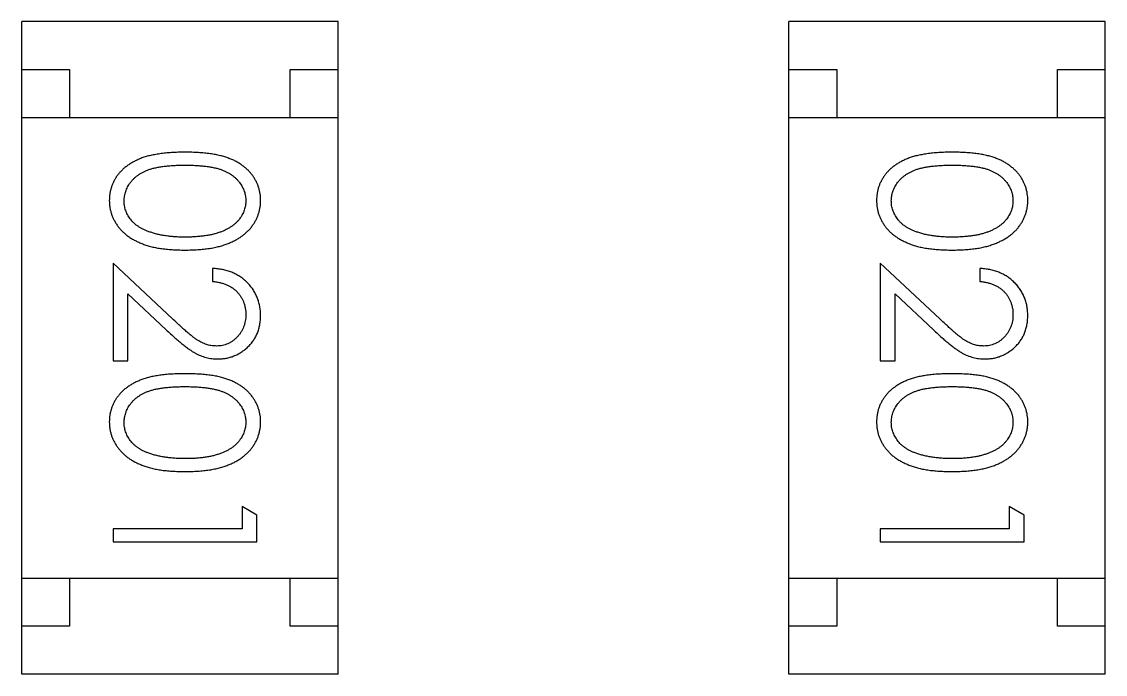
# Model space of a CAD drawing. Header units: millimetres. Extents: x 563 to 681, y 173 to 284.
# Drawn here: x 655.09 to 656.22, y 186.93 to 187.61 of the extents above; entities that cross this region are included whole.
import ezdxf

# ---------------------------------------------------------------- set-up
doc = ezdxf.new("R2010")
doc.units = ezdxf.units.MM
doc.header["$LTSCALE"] = 30.734
doc.layers.get('0').update_dxf_attribs({"linetype": 'CONTINUOUS'})

msp = doc.modelspace()

# ---------------------------------------------------------------- linework, layer by layer
at = {"linetype": 'Continuous'}
for p, q in [((655.4204, 187.6105), (655.0904, 187.6105)), ((655.0904, 186.9305), (655.0904, 187.6105)), ((655.4204, 186.9305), (655.4204, 187.6105)), ((656.2204, 187.6105), (655.8904, 187.6105)), ((655.8904, 186.9305), (655.8904, 187.6105)), ((656.2204, 186.9305), (656.2204, 187.6105)), ((655.0904, 187.5605), (655.1404, 187.5605)), ((655.1404, 187.5605), (655.1404, 187.5105)), ((655.3704, 187.5605), (655.4204, 187.5605)), ((655.3704, 187.5105), (655.3704, 187.5605)), ((655.8904, 187.5605), (655.9404, 187.5605)), ((655.9404, 187.5605), (655.9404, 187.5105)), ((656.1704, 187.5605), (656.2204, 187.5605)), ((656.1704, 187.5105), (656.1704, 187.5605)), ((655.0904, 187.5105), (655.4204, 187.5105)), ((655.8904, 187.5105), (656.2204, 187.5105)), ((655.1857, 187.359), (655.1857, 187.2571)), ((655.2478, 187.3009), (655.1857, 187.359)), ((656.0478, 187.3009), (655.9857, 187.359)), ((655.9857, 187.359), (655.9857, 187.2571)), ((655.2895, 187.3533), (655.2895, 187.3398)), ((656.0895, 187.3533), (656.0895, 187.3398)), ((655.2011, 187.2571), (655.2011, 187.3269)), ((655.2011, 187.3269), (655.2411, 187.2894)), ((656.0011, 187.3269), (656.0411, 187.2894)), ((656.0011, 187.2571), (656.0011, 187.3269)), ((655.1857, 187.2571), (655.2011, 187.2571)), ((655.9857, 187.2571), (656.0011, 187.2571)), ((655.3357, 187.0964), (655.3203, 187.1052)), ((655.3203, 187.1052), (655.3203, 187.0821)), ((655.3357, 187.0686), (655.3357, 187.0964)), ((656.1357, 187.0964), (656.1203, 187.1052)), ((656.1203, 187.1052), (656.1203, 187.0821)), ((656.1357, 187.0686), (656.1357, 187.0964)), ((655.3203, 187.0821), (655.1857, 187.0821)), ((655.1857, 187.0821), (655.1857, 187.0686)), ((656.1203, 187.0821), (655.9857, 187.0821)), ((655.9857, 187.0821), (655.9857, 187.0686)), ((655.1857, 187.0686), (655.3357, 187.0686)), ((655.9857, 187.0686), (656.1357, 187.0686)), ((655.0904, 187.0305), (655.4204, 187.0305)), ((655.1404, 187.0305), (655.1404, 186.9805)), ((655.3704, 186.9805), (655.3704, 187.0305)), ((655.8904, 187.0305), (656.2204, 187.0305)), ((655.9404, 187.0305), (655.9404, 186.9805)), ((656.1704, 186.9805), (656.1704, 187.0305)), ((655.1404, 186.9805), (655.0904, 186.9805)), ((655.4204, 186.9805), (655.3704, 186.9805)), ((655.9404, 186.9805), (655.8904, 186.9805)), ((656.2204, 186.9805), (656.1704, 186.9805)), ((655.4204, 186.9305), (655.0904, 186.9305)), ((656.2204, 186.9305), (655.8904, 186.9305))]:
    msp.add_line(p, q, dxfattribs=at)
for points, knots in [([(655.2606, 187.4744), (655.2582, 187.4744), (655.2536, 187.4744), (655.2468, 187.4741), (655.2405, 187.4736), (655.2345, 187.4728), (655.229, 187.4719), (655.2238, 187.4709), (655.2191, 187.4696), (655.2148, 187.4681), (655.2108, 187.4664), (655.2071, 187.4645), (655.2036, 187.4625), (655.2004, 187.4603), (655.1974, 187.458), (655.1947, 187.4555), (655.1923, 187.4529), (655.1901, 187.4501), (655.1881, 187.4472), (655.1865, 187.4442), (655.185, 187.4411), (655.1839, 187.4379), (655.183, 187.4346), (655.1823, 187.4312), (655.1819, 187.4278), (655.1819, 187.4254), (655.1818, 187.4243)], [0, 0, 0, 0, 0.068113, 0.132564, 0.193427, 0.250218, 0.303569, 0.353576, 0.400235, 0.443586, 0.484619, 0.524292, 0.56238, 0.599049, 0.63494, 0.669782, 0.704009, 0.737842, 0.771098, 0.803896, 0.836415, 0.868639, 0.900715, 0.933378, 0.966213, 1, 1, 1, 1]), ([(655.3395, 187.4243), (655.3395, 187.4254), (655.3395, 187.4278), (655.3391, 187.4312), (655.3384, 187.4346), (655.3375, 187.4379), (655.3363, 187.4411), (655.3348, 187.4442), (655.3331, 187.4473), (655.3312, 187.4502), (655.329, 187.453), (655.3265, 187.4557), (655.3238, 187.4581), (655.3208, 187.4605), (655.3176, 187.4626), (655.3142, 187.4647), (655.3105, 187.4665), (655.3065, 187.4681), (655.3022, 187.4696), (655.2975, 187.4709), (655.2924, 187.472), (655.2868, 187.4729), (655.2809, 187.4736), (655.2745, 187.4741), (655.2677, 187.4744), (655.263, 187.4744), (655.2606, 187.4744)], [0, 0, 0, 0, 0.033742, 0.066533, 0.099153, 0.13154, 0.164087, 0.196563, 0.229707, 0.263315, 0.297504, 0.331686, 0.366482, 0.4021, 0.438958, 0.476748, 0.515985, 0.556589, 0.599519, 0.645765, 0.695487, 0.748721, 0.805687, 0.866754, 0.931405, 1, 1, 1, 1]), ([(656.0606, 187.4744), (656.0582, 187.4744), (656.0536, 187.4744), (656.0468, 187.4741), (656.0405, 187.4736), (656.0345, 187.4728), (656.029, 187.4719), (656.0239, 187.4709), (656.0191, 187.4696), (656.0148, 187.4681), (656.0108, 187.4664), (656.0071, 187.4645), (656.0036, 187.4625), (656.0004, 187.4603), (655.9974, 187.458), (655.9947, 187.4555), (655.9923, 187.4529), (655.9901, 187.4501), (655.9882, 187.4472), (655.9865, 187.4442), (655.985, 187.4411), (655.9839, 187.4379), (655.983, 187.4346), (655.9823, 187.4312), (655.9819, 187.4278), (655.9819, 187.4254), (655.9818, 187.4243)], [0, 0, 0, 0, 0.068113, 0.132564, 0.193427, 0.250218, 0.303569, 0.353576, 0.400235, 0.443586, 0.484619, 0.524292, 0.56238, 0.599049, 0.63494, 0.669782, 0.704009, 0.737842, 0.771098, 0.803896, 0.836415, 0.868639, 0.900715, 0.933378, 0.966213, 1, 1, 1, 1]), ([(656.1395, 187.4243), (656.1395, 187.4254), (656.1395, 187.4278), (656.1391, 187.4312), (656.1384, 187.4346), (656.1375, 187.4379), (656.1363, 187.4411), (656.1348, 187.4442), (656.1331, 187.4473), (656.1312, 187.4502), (656.129, 187.453), (656.1265, 187.4557), (656.1238, 187.4581), (656.1208, 187.4605), (656.1176, 187.4626), (656.1142, 187.4647), (656.1105, 187.4665), (656.1065, 187.4681), (656.1022, 187.4696), (656.0975, 187.4709), (656.0924, 187.472), (656.0868, 187.4729), (656.0809, 187.4736), (656.0745, 187.4741), (656.0677, 187.4744), (656.063, 187.4744), (656.0606, 187.4744)], [0, 0, 0, 0, 0.033742, 0.066533, 0.099153, 0.13154, 0.164087, 0.196563, 0.229707, 0.263315, 0.297504, 0.331686, 0.366482, 0.4021, 0.438958, 0.476748, 0.515985, 0.556589, 0.599519, 0.645765, 0.695487, 0.748721, 0.805687, 0.866754, 0.931405, 1, 1, 1, 1]), ([(655.1972, 187.4238), (655.1973, 187.4255), (655.1975, 187.4288), (655.1988, 187.4336), (655.2008, 187.4384), (655.2032, 187.4421), (655.2055, 187.445), (655.2074, 187.4471), (655.2096, 187.4489), (655.2119, 187.4507), (655.2144, 187.4524), (655.2171, 187.4538), (655.22, 187.4552), (655.2231, 187.4564), (655.2266, 187.4575), (655.2303, 187.4584), (655.2345, 187.4592), (655.239, 187.4599), (655.2439, 187.4603), (655.2491, 187.4607), (655.2548, 187.4609), (655.2587, 187.4609), (655.2607, 187.461)], [0, 0, 0, 0, 0.060034, 0.120278, 0.182348, 0.247919, 0.281641, 0.315701, 0.350322, 0.385703, 0.421819, 0.459196, 0.497866, 0.538301, 0.58121, 0.628183, 0.679403, 0.734699, 0.794074, 0.858416, 0.927049, 1, 1, 1, 1]), ([(655.2607, 187.461), (655.2627, 187.4609), (655.2666, 187.4609), (655.2723, 187.4607), (655.2775, 187.4603), (655.2824, 187.4598), (655.287, 187.4592), (655.2911, 187.4584), (655.2949, 187.4575), (655.2983, 187.4564), (655.3014, 187.4551), (655.3043, 187.4538), (655.307, 187.4523), (655.3095, 187.4507), (655.3118, 187.4489), (655.314, 187.447), (655.3159, 187.445), (655.3182, 187.4421), (655.3205, 187.4384), (655.3227, 187.4337), (655.3239, 187.4288), (655.3241, 187.4255), (655.3241, 187.4238)], [0, 0, 0, 0, 0.073302, 0.142286, 0.206253, 0.266017, 0.321612, 0.372532, 0.419497, 0.462398, 0.502825, 0.541489, 0.579034, 0.615143, 0.650298, 0.684912, 0.718701, 0.752189, 0.817245, 0.879117, 0.939613, 1, 1, 1, 1]), ([(655.9972, 187.4238), (655.9973, 187.4255), (655.9975, 187.4288), (655.9988, 187.4336), (656.0008, 187.4384), (656.0032, 187.4421), (656.0055, 187.445), (656.0074, 187.4471), (656.0096, 187.4489), (656.0119, 187.4507), (656.0144, 187.4524), (656.0171, 187.4538), (656.02, 187.4552), (656.0231, 187.4564), (656.0266, 187.4575), (656.0303, 187.4584), (656.0345, 187.4592), (656.039, 187.4599), (656.0439, 187.4603), (656.0491, 187.4607), (656.0548, 187.4609), (656.0587, 187.4609), (656.0607, 187.461)], [0, 0, 0, 0, 0.060034, 0.120278, 0.182348, 0.247919, 0.281641, 0.315701, 0.350322, 0.385703, 0.421819, 0.459196, 0.497866, 0.538301, 0.58121, 0.628183, 0.679403, 0.734699, 0.794074, 0.858416, 0.927049, 1, 1, 1, 1]), ([(656.0607, 187.461), (656.0627, 187.4609), (656.0666, 187.4609), (656.0723, 187.4607), (656.0775, 187.4603), (656.0824, 187.4598), (656.087, 187.4592), (656.0911, 187.4584), (656.0949, 187.4575), (656.0983, 187.4564), (656.1014, 187.4551), (656.1043, 187.4538), (656.107, 187.4523), (656.1095, 187.4507), (656.1118, 187.4489), (656.114, 187.447), (656.1159, 187.445), (656.1182, 187.4421), (656.1205, 187.4384), (656.1227, 187.4337), (656.1239, 187.4288), (656.1241, 187.4255), (656.1241, 187.4238)], [0, 0, 0, 0, 0.073302, 0.142286, 0.206253, 0.266017, 0.321612, 0.372532, 0.419497, 0.462398, 0.502825, 0.541489, 0.579034, 0.615143, 0.650298, 0.684912, 0.718701, 0.752189, 0.817245, 0.879117, 0.939613, 1, 1, 1, 1]), ([(655.1818, 187.4243), (655.1819, 187.4231), (655.1819, 187.4207), (655.1823, 187.4172), (655.183, 187.4137), (655.1839, 187.4104), (655.1851, 187.4071), (655.1866, 187.4039), (655.1883, 187.4009), (655.1903, 187.3978), (655.1926, 187.3949), (655.1951, 187.3922), (655.1979, 187.3896), (655.2009, 187.3872), (655.2042, 187.385), (655.2078, 187.3829), (655.2116, 187.381), (655.2157, 187.3792), (655.22, 187.3776), (655.2248, 187.3762), (655.2299, 187.3751), (655.2353, 187.3741), (655.2411, 187.3734), (655.2473, 187.3729), (655.2539, 187.3726), (655.2583, 187.3725), (655.2606, 187.3725)], [0, 0, 0, 0, 0.033824, 0.067298, 0.10028, 0.133019, 0.165736, 0.198792, 0.232372, 0.266409, 0.301016, 0.336196, 0.371972, 0.408574, 0.446394, 0.485225, 0.525372, 0.567224, 0.611081, 0.65775, 0.70702, 0.759235, 0.814484, 0.873227, 0.934937, 1, 1, 1, 1]), ([(655.223, 187.3916), (655.2219, 187.392), (655.2199, 187.3928), (655.2169, 187.3941), (655.2142, 187.3956), (655.2117, 187.3972), (655.2094, 187.3989), (655.2072, 187.4008), (655.2053, 187.4028), (655.2031, 187.4056), (655.2007, 187.4093), (655.1987, 187.414), (655.1974, 187.4188), (655.1973, 187.4222), (655.1972, 187.4238)], [0, 0, 0, 0, 0.075949, 0.148549, 0.218996, 0.286119, 0.351826, 0.416074, 0.478265, 0.540325, 0.660405, 0.774606, 0.887187, 1, 1, 1, 1]), ([(655.2606, 187.3725), (655.2629, 187.3725), (655.2674, 187.3726), (655.274, 187.3729), (655.2802, 187.3734), (655.286, 187.3741), (655.2915, 187.3751), (655.2966, 187.3763), (655.3014, 187.3777), (655.3058, 187.3793), (655.3099, 187.3811), (655.3137, 187.383), (655.3173, 187.3851), (655.3206, 187.3873), (655.3236, 187.3898), (655.3264, 187.3923), (655.3289, 187.3951), (655.3311, 187.3979), (655.3331, 187.4009), (655.3348, 187.404), (655.3363, 187.4072), (655.3375, 187.4104), (655.3384, 187.4138), (655.3391, 187.4172), (655.3395, 187.4207), (655.3395, 187.4231), (655.3395, 187.4243)], [0, 0, 0, 0, 0.065278, 0.127205, 0.186168, 0.241675, 0.294115, 0.343609, 0.390387, 0.434463, 0.476646, 0.517002, 0.555936, 0.593716, 0.630057, 0.665601, 0.700745, 0.734917, 0.768681, 0.802087, 0.834849, 0.867433, 0.900138, 0.932806, 0.966212, 1, 1, 1, 1]), ([(655.3241, 187.4238), (655.3241, 187.4222), (655.3239, 187.4189), (655.3226, 187.414), (655.3205, 187.4094), (655.3182, 187.4056), (655.3159, 187.4028), (655.3139, 187.4007), (655.3116, 187.3988), (655.3092, 187.397), (655.3064, 187.3953), (655.3035, 187.3937), (655.3003, 187.3923), (655.2969, 187.3909), (655.2932, 187.3898), (655.2893, 187.3887), (655.2852, 187.3879), (655.2807, 187.3872), (655.2761, 187.3867), (655.2712, 187.3862), (655.266, 187.386), (655.2625, 187.386), (655.2607, 187.386)], [0, 0, 0, 0, 0.059689, 0.119507, 0.181075, 0.246162, 0.279894, 0.314468, 0.350403, 0.387474, 0.426147, 0.466624, 0.508745, 0.553328, 0.600058, 0.649177, 0.700552, 0.754894, 0.811825, 0.871514, 0.934319, 1, 1, 1, 1]), ([(655.9818, 187.4243), (655.9819, 187.4231), (655.9819, 187.4207), (655.9823, 187.4172), (655.983, 187.4137), (655.9839, 187.4104), (655.9851, 187.4071), (655.9866, 187.4039), (655.9883, 187.4009), (655.9903, 187.3978), (655.9926, 187.3949), (655.9951, 187.3922), (655.9979, 187.3896), (656.0009, 187.3872), (656.0042, 187.385), (656.0078, 187.3829), (656.0116, 187.381), (656.0157, 187.3792), (656.02, 187.3776), (656.0248, 187.3762), (656.0299, 187.3751), (656.0353, 187.3741), (656.0412, 187.3734), (656.0473, 187.3729), (656.0539, 187.3726), (656.0583, 187.3725), (656.0606, 187.3725)], [0, 0, 0, 0, 0.033824, 0.067298, 0.10028, 0.133019, 0.165736, 0.198792, 0.232372, 0.266409, 0.301016, 0.336196, 0.371972, 0.408574, 0.446394, 0.485225, 0.525372, 0.567224, 0.611081, 0.65775, 0.70702, 0.759235, 0.814484, 0.873227, 0.934937, 1, 1, 1, 1]), ([(656.023, 187.3916), (656.0219, 187.392), (656.0199, 187.3928), (656.0169, 187.3941), (656.0142, 187.3956), (656.0117, 187.3972), (656.0094, 187.3989), (656.0072, 187.4008), (656.0053, 187.4028), (656.0031, 187.4056), (656.0007, 187.4093), (655.9987, 187.414), (655.9974, 187.4188), (655.9973, 187.4222), (655.9972, 187.4238)], [0, 0, 0, 0, 0.075949, 0.148549, 0.218996, 0.286119, 0.351826, 0.416074, 0.478265, 0.540325, 0.660405, 0.774606, 0.887187, 1, 1, 1, 1]), ([(656.0606, 187.3725), (656.0629, 187.3725), (656.0674, 187.3726), (656.074, 187.3729), (656.0802, 187.3734), (656.086, 187.3741), (656.0915, 187.3751), (656.0966, 187.3763), (656.1014, 187.3777), (656.1058, 187.3793), (656.1099, 187.3811), (656.1137, 187.383), (656.1173, 187.3851), (656.1206, 187.3873), (656.1236, 187.3898), (656.1264, 187.3923), (656.1289, 187.3951), (656.1311, 187.3979), (656.1331, 187.4009), (656.1348, 187.404), (656.1363, 187.4072), (656.1375, 187.4104), (656.1384, 187.4138), (656.1391, 187.4172), (656.1395, 187.4207), (656.1395, 187.4231), (656.1395, 187.4243)], [0, 0, 0, 0, 0.065278, 0.127205, 0.186168, 0.241675, 0.294115, 0.343609, 0.390387, 0.434463, 0.476646, 0.517002, 0.555936, 0.593716, 0.630057, 0.665601, 0.700745, 0.734917, 0.768681, 0.802087, 0.834849, 0.867433, 0.900138, 0.932806, 0.966212, 1, 1, 1, 1]), ([(656.1241, 187.4238), (656.1241, 187.4222), (656.1239, 187.4189), (656.1226, 187.414), (656.1205, 187.4094), (656.1182, 187.4056), (656.1159, 187.4028), (656.1139, 187.4007), (656.1117, 187.3988), (656.1092, 187.397), (656.1065, 187.3953), (656.1035, 187.3937), (656.1003, 187.3923), (656.0969, 187.3909), (656.0932, 187.3898), (656.0893, 187.3887), (656.0852, 187.3879), (656.0808, 187.3872), (656.0761, 187.3867), (656.0712, 187.3862), (656.066, 187.386), (656.0625, 187.386), (656.0607, 187.386)], [0, 0, 0, 0, 0.059689, 0.119507, 0.181075, 0.246162, 0.279894, 0.314468, 0.350403, 0.387474, 0.426147, 0.466624, 0.508745, 0.553328, 0.600058, 0.649177, 0.700552, 0.754894, 0.811825, 0.871514, 0.934319, 1, 1, 1, 1]), ([(655.2607, 187.386), (655.2589, 187.386), (655.2553, 187.386), (655.2501, 187.3863), (655.2451, 187.3867), (655.2403, 187.3873), (655.2357, 187.3881), (655.2312, 187.3891), (655.227, 187.3903), (655.2243, 187.3912), (655.223, 187.3916)], [0, 0, 0, 0, 0.141157, 0.277773, 0.409244, 0.535676, 0.657497, 0.775458, 0.889412, 1, 1, 1, 1]), ([(656.0607, 187.386), (656.0589, 187.386), (656.0553, 187.386), (656.0501, 187.3863), (656.0451, 187.3867), (656.0403, 187.3873), (656.0357, 187.3881), (656.0312, 187.3891), (656.027, 187.3903), (656.0243, 187.3912), (656.023, 187.3916)], [0, 0, 0, 0, 0.141157, 0.277773, 0.409244, 0.535676, 0.657497, 0.775458, 0.889412, 1, 1, 1, 1]), ([(655.3395, 187.3043), (655.3395, 187.306), (655.3394, 187.3093), (655.3387, 187.3141), (655.3376, 187.3188), (655.3361, 187.3232), (655.3341, 187.3274), (655.3317, 187.3314), (655.3288, 187.3353), (655.3255, 187.3388), (655.3219, 187.3421), (655.318, 187.3449), (655.3138, 187.3474), (655.3094, 187.3494), (655.3048, 187.351), (655.2999, 187.3522), (655.2948, 187.353), (655.2913, 187.3532), (655.2895, 187.3533)], [0, 0, 0, 0, 0.06445, 0.126725, 0.187421, 0.247417, 0.306749, 0.366595, 0.427749, 0.490235, 0.553031, 0.614805, 0.676505, 0.738096, 0.801021, 0.864897, 0.931209, 1, 1, 1, 1]), ([(656.1395, 187.3043), (656.1395, 187.306), (656.1394, 187.3093), (656.1387, 187.3141), (656.1376, 187.3188), (656.1361, 187.3232), (656.1341, 187.3274), (656.1317, 187.3314), (656.1288, 187.3353), (656.1255, 187.3388), (656.1219, 187.3421), (656.118, 187.3449), (656.1138, 187.3474), (656.1094, 187.3494), (656.1048, 187.351), (656.0999, 187.3522), (656.0948, 187.353), (656.0913, 187.3532), (656.0895, 187.3533)], [0, 0, 0, 0, 0.06445, 0.126725, 0.187421, 0.247417, 0.306749, 0.366595, 0.427749, 0.490235, 0.553031, 0.614805, 0.676505, 0.738096, 0.801021, 0.864897, 0.931209, 1, 1, 1, 1]), ([(655.2895, 187.3398), (655.2909, 187.3397), (655.2935, 187.3394), (655.2972, 187.3387), (655.3008, 187.3377), (655.3041, 187.3365), (655.3072, 187.335), (655.3101, 187.3332), (655.3127, 187.3313), (655.3151, 187.329), (655.3172, 187.3265), (655.3191, 187.3239), (655.3206, 187.3211), (655.3219, 187.3182), (655.3229, 187.3151), (655.3236, 187.3119), (655.3241, 187.3085), (655.3241, 187.3062), (655.3241, 187.305)], [0, 0, 0, 0, 0.073648, 0.143686, 0.210962, 0.275557, 0.338064, 0.399311, 0.4594, 0.51934, 0.579024, 0.637809, 0.695959, 0.754122, 0.813113, 0.873453, 0.935561, 1, 1, 1, 1]), ([(656.0895, 187.3398), (656.0909, 187.3397), (656.0935, 187.3394), (656.0972, 187.3387), (656.1008, 187.3377), (656.1041, 187.3365), (656.1072, 187.335), (656.1101, 187.3332), (656.1127, 187.3313), (656.1151, 187.329), (656.1172, 187.3265), (656.1191, 187.3239), (656.1207, 187.3211), (656.1219, 187.3182), (656.1229, 187.3151), (656.1236, 187.3119), (656.1241, 187.3085), (656.1241, 187.3062), (656.1241, 187.305)], [0, 0, 0, 0, 0.073648, 0.143686, 0.210962, 0.275557, 0.338064, 0.399311, 0.4594, 0.51934, 0.579024, 0.637809, 0.695959, 0.754122, 0.813113, 0.873453, 0.935561, 1, 1, 1, 1]), ([(655.2937, 187.2725), (655.2921, 187.2726), (655.2889, 187.2727), (655.2841, 187.2737), (655.2794, 187.2754), (655.2756, 187.2774), (655.2725, 187.2794), (655.2698, 187.2813), (655.2669, 187.2837), (655.2636, 187.2863), (655.2601, 187.2894), (655.2562, 187.2929), (655.2521, 187.2967), (655.2492, 187.2994), (655.2478, 187.3009)], [0, 0, 0, 0, 0.088014, 0.174976, 0.2638, 0.355443, 0.406413, 0.465519, 0.533076, 0.609353, 0.693899, 0.787171, 0.889197, 1, 1, 1, 1]), ([(655.3241, 187.305), (655.3241, 187.3039), (655.3241, 187.3017), (655.3236, 187.2985), (655.3229, 187.2954), (655.3219, 187.2924), (655.3207, 187.2896), (655.3191, 187.2869), (655.3173, 187.2843), (655.3152, 187.2819), (655.3129, 187.2797), (655.3105, 187.2778), (655.308, 187.2761), (655.3053, 187.2748), (655.3026, 187.2738), (655.2997, 187.273), (655.2968, 187.2726), (655.2948, 187.2725), (655.2937, 187.2725)], [0, 0, 0, 0, 0.068027, 0.133505, 0.19695, 0.26027, 0.322741, 0.384982, 0.448465, 0.513424, 0.578224, 0.640011, 0.700094, 0.760067, 0.819012, 0.877878, 0.938035, 1, 1, 1, 1]), ([(655.2949, 187.259), (655.2964, 187.2591), (655.2993, 187.2592), (655.3036, 187.2597), (655.3078, 187.2607), (655.3118, 187.2621), (655.3157, 187.2639), (655.3194, 187.2661), (655.3229, 187.2686), (655.3263, 187.2715), (655.3294, 187.2747), (655.3321, 187.2783), (655.3344, 187.282), (655.3363, 187.286), (655.3377, 187.2903), (655.3388, 187.2947), (655.3394, 187.2995), (655.3395, 187.3027), (655.3395, 187.3043)], [0, 0, 0, 0, 0.06271, 0.123347, 0.183401, 0.242828, 0.302097, 0.36242, 0.423725, 0.487032, 0.550491, 0.612709, 0.674265, 0.73617, 0.799211, 0.863483, 0.930525, 1, 1, 1, 1]), ([(656.0937, 187.2725), (656.0921, 187.2726), (656.0889, 187.2727), (656.0841, 187.2737), (656.0794, 187.2754), (656.0756, 187.2774), (656.0725, 187.2794), (656.0698, 187.2813), (656.0669, 187.2837), (656.0636, 187.2863), (656.0601, 187.2894), (656.0562, 187.2929), (656.0521, 187.2967), (656.0492, 187.2994), (656.0478, 187.3009)], [0, 0, 0, 0, 0.088014, 0.174976, 0.2638, 0.355443, 0.406413, 0.465519, 0.533076, 0.609353, 0.693899, 0.787171, 0.889197, 1, 1, 1, 1]), ([(656.1241, 187.305), (656.1241, 187.3039), (656.1241, 187.3017), (656.1236, 187.2985), (656.1229, 187.2954), (656.1219, 187.2924), (656.1207, 187.2896), (656.1191, 187.2869), (656.1173, 187.2843), (656.1152, 187.2819), (656.1129, 187.2797), (656.1105, 187.2778), (656.108, 187.2761), (656.1053, 187.2748), (656.1026, 187.2738), (656.0997, 187.273), (656.0968, 187.2726), (656.0948, 187.2725), (656.0937, 187.2725)], [0, 0, 0, 0, 0.068027, 0.133505, 0.19695, 0.26027, 0.322741, 0.384982, 0.448465, 0.513424, 0.578224, 0.640011, 0.700094, 0.760067, 0.819012, 0.877878, 0.938035, 1, 1, 1, 1]), ([(656.0949, 187.259), (656.0964, 187.2591), (656.0993, 187.2592), (656.1037, 187.2597), (656.1078, 187.2607), (656.1118, 187.2621), (656.1157, 187.2639), (656.1194, 187.2661), (656.1229, 187.2686), (656.1263, 187.2715), (656.1294, 187.2747), (656.1321, 187.2783), (656.1344, 187.282), (656.1363, 187.286), (656.1377, 187.2903), (656.1388, 187.2947), (656.1394, 187.2995), (656.1395, 187.3027), (656.1395, 187.3043)], [0, 0, 0, 0, 0.06271, 0.123347, 0.183401, 0.242828, 0.302097, 0.36242, 0.423725, 0.487032, 0.550491, 0.612709, 0.674265, 0.73617, 0.799211, 0.863483, 0.930525, 1, 1, 1, 1]), ([(655.2411, 187.2894), (655.2427, 187.2879), (655.2456, 187.2852), (655.25, 187.2812), (655.2541, 187.2777), (655.258, 187.2745), (655.2616, 187.2716), (655.265, 187.2692), (655.2682, 187.267), (655.272, 187.2647), (655.2767, 187.2624), (655.2826, 187.2605), (655.2887, 187.2592), (655.2928, 187.2591), (655.2949, 187.259)], [0, 0, 0, 0, 0.09953, 0.192079, 0.277712, 0.357454, 0.429648, 0.495771, 0.555538, 0.608657, 0.707578, 0.804328, 0.901298, 1, 1, 1, 1]), ([(656.0411, 187.2894), (656.0427, 187.2879), (656.0456, 187.2852), (656.05, 187.2812), (656.0541, 187.2777), (656.058, 187.2745), (656.0616, 187.2716), (656.065, 187.2692), (656.0682, 187.267), (656.072, 187.2647), (656.0767, 187.2624), (656.0826, 187.2605), (656.0887, 187.2592), (656.0928, 187.2591), (656.0949, 187.259)], [0, 0, 0, 0, 0.09953, 0.192079, 0.277712, 0.357454, 0.429648, 0.495771, 0.555538, 0.608657, 0.707578, 0.804328, 0.901298, 1, 1, 1, 1]), ([(655.2606, 187.2436), (655.2582, 187.2436), (655.2536, 187.2436), (655.2468, 187.2433), (655.2405, 187.2428), (655.2345, 187.2421), (655.229, 187.2412), (655.2238, 187.2401), (655.2191, 187.2388), (655.2148, 187.2373), (655.2108, 187.2356), (655.2071, 187.2337), (655.2036, 187.2317), (655.2004, 187.2295), (655.1974, 187.2272), (655.1947, 187.2248), (655.1923, 187.2221), (655.1901, 187.2193), (655.1881, 187.2164), (655.1865, 187.2134), (655.185, 187.2103), (655.1839, 187.2071), (655.183, 187.2038), (655.1823, 187.2005), (655.1819, 187.197), (655.1819, 187.1947), (655.1818, 187.1935)], [0, 0, 0, 0, 0.068113, 0.132564, 0.193427, 0.250218, 0.303569, 0.353576, 0.400235, 0.443586, 0.484619, 0.524292, 0.56238, 0.599049, 0.63494, 0.669782, 0.704009, 0.737842, 0.771098, 0.803896, 0.836415, 0.868639, 0.900715, 0.933378, 0.966213, 1, 1, 1, 1]), ([(655.3395, 187.1935), (655.3395, 187.1947), (655.3395, 187.197), (655.3391, 187.2005), (655.3384, 187.2038), (655.3375, 187.2071), (655.3363, 187.2103), (655.3348, 187.2135), (655.3331, 187.2165), (655.3312, 187.2194), (655.329, 187.2222), (655.3265, 187.2249), (655.3238, 187.2274), (655.3208, 187.2297), (655.3176, 187.2319), (655.3142, 187.2339), (655.3105, 187.2357), (655.3065, 187.2374), (655.3022, 187.2389), (655.2975, 187.2401), (655.2924, 187.2413), (655.2868, 187.2421), (655.2809, 187.2428), (655.2745, 187.2433), (655.2677, 187.2436), (655.263, 187.2436), (655.2606, 187.2436)], [0, 0, 0, 0, 0.033742, 0.066533, 0.099153, 0.13154, 0.164087, 0.196563, 0.229707, 0.263315, 0.297504, 0.331686, 0.366482, 0.4021, 0.438958, 0.476748, 0.515985, 0.556589, 0.599519, 0.645765, 0.695487, 0.748721, 0.805687, 0.866754, 0.931405, 1, 1, 1, 1]), ([(656.0606, 187.2436), (656.0582, 187.2436), (656.0536, 187.2436), (656.0468, 187.2433), (656.0405, 187.2428), (656.0345, 187.2421), (656.029, 187.2412), (656.0239, 187.2401), (656.0191, 187.2388), (656.0148, 187.2373), (656.0108, 187.2356), (656.0071, 187.2337), (656.0036, 187.2317), (656.0004, 187.2295), (655.9974, 187.2272), (655.9947, 187.2248), (655.9923, 187.2221), (655.9901, 187.2193), (655.9882, 187.2164), (655.9865, 187.2134), (655.985, 187.2103), (655.9839, 187.2071), (655.983, 187.2038), (655.9823, 187.2005), (655.9819, 187.197), (655.9819, 187.1947), (655.9818, 187.1935)], [0, 0, 0, 0, 0.068113, 0.132564, 0.193427, 0.250218, 0.303569, 0.353576, 0.400235, 0.443586, 0.484619, 0.524292, 0.56238, 0.599049, 0.63494, 0.669782, 0.704009, 0.737842, 0.771098, 0.803896, 0.836415, 0.868639, 0.900715, 0.933378, 0.966213, 1, 1, 1, 1]), ([(656.1395, 187.1935), (656.1395, 187.1947), (656.1395, 187.197), (656.1391, 187.2005), (656.1384, 187.2038), (656.1375, 187.2071), (656.1363, 187.2103), (656.1348, 187.2135), (656.1331, 187.2165), (656.1312, 187.2194), (656.129, 187.2222), (656.1265, 187.2249), (656.1238, 187.2274), (656.1208, 187.2297), (656.1176, 187.2319), (656.1142, 187.2339), (656.1105, 187.2357), (656.1065, 187.2374), (656.1022, 187.2389), (656.0975, 187.2401), (656.0924, 187.2413), (656.0868, 187.2421), (656.0809, 187.2428), (656.0745, 187.2433), (656.0677, 187.2436), (656.063, 187.2436), (656.0606, 187.2436)], [0, 0, 0, 0, 0.033742, 0.066533, 0.099153, 0.13154, 0.164087, 0.196563, 0.229707, 0.263315, 0.297504, 0.331686, 0.366482, 0.4021, 0.438958, 0.476748, 0.515985, 0.556589, 0.599519, 0.645765, 0.695487, 0.748721, 0.805687, 0.866754, 0.931405, 1, 1, 1, 1]), ([(655.1972, 187.193), (655.1973, 187.1947), (655.1975, 187.198), (655.1988, 187.2029), (655.2008, 187.2076), (655.2032, 187.2114), (655.2055, 187.2142), (655.2074, 187.2163), (655.2096, 187.2182), (655.2119, 187.2199), (655.2144, 187.2216), (655.2171, 187.223), (655.22, 187.2244), (655.2231, 187.2256), (655.2266, 187.2267), (655.2303, 187.2277), (655.2345, 187.2284), (655.239, 187.2291), (655.2439, 187.2296), (655.2491, 187.2299), (655.2548, 187.2302), (655.2587, 187.2302), (655.2607, 187.2302)], [0, 0, 0, 0, 0.060034, 0.120278, 0.182348, 0.247919, 0.281641, 0.315701, 0.350322, 0.385703, 0.421819, 0.459196, 0.497866, 0.538301, 0.58121, 0.628183, 0.679403, 0.734699, 0.794074, 0.858416, 0.927049, 1, 1, 1, 1]), ([(655.2607, 187.2302), (655.2627, 187.2302), (655.2666, 187.2302), (655.2723, 187.2299), (655.2775, 187.2296), (655.2824, 187.229), (655.287, 187.2285), (655.2911, 187.2276), (655.2949, 187.2267), (655.2983, 187.2256), (655.3014, 187.2244), (655.3043, 187.223), (655.307, 187.2215), (655.3095, 187.2199), (655.3118, 187.2181), (655.314, 187.2163), (655.3159, 187.2142), (655.3182, 187.2114), (655.3205, 187.2076), (655.3227, 187.2029), (655.3239, 187.198), (655.3241, 187.1947), (655.3241, 187.193)], [0, 0, 0, 0, 0.073302, 0.142286, 0.206253, 0.266017, 0.321612, 0.372532, 0.419497, 0.462398, 0.502825, 0.541489, 0.579034, 0.615143, 0.650298, 0.684912, 0.718701, 0.752189, 0.817245, 0.879117, 0.939613, 1, 1, 1, 1]), ([(655.9972, 187.193), (655.9973, 187.1947), (655.9975, 187.198), (655.9988, 187.2029), (656.0008, 187.2076), (656.0032, 187.2114), (656.0055, 187.2142), (656.0074, 187.2163), (656.0096, 187.2182), (656.0119, 187.2199), (656.0144, 187.2216), (656.0171, 187.223), (656.02, 187.2244), (656.0231, 187.2256), (656.0266, 187.2267), (656.0303, 187.2277), (656.0345, 187.2284), (656.039, 187.2291), (656.0439, 187.2296), (656.0491, 187.2299), (656.0548, 187.2302), (656.0587, 187.2302), (656.0607, 187.2302)], [0, 0, 0, 0, 0.060034, 0.120278, 0.182348, 0.247919, 0.281641, 0.315701, 0.350322, 0.385703, 0.421819, 0.459196, 0.497866, 0.538301, 0.58121, 0.628183, 0.679403, 0.734699, 0.794074, 0.858416, 0.927049, 1, 1, 1, 1]), ([(656.0607, 187.2302), (656.0627, 187.2302), (656.0666, 187.2302), (656.0723, 187.2299), (656.0775, 187.2296), (656.0824, 187.229), (656.087, 187.2285), (656.0911, 187.2276), (656.0949, 187.2267), (656.0983, 187.2256), (656.1014, 187.2244), (656.1043, 187.223), (656.107, 187.2215), (656.1095, 187.2199), (656.1118, 187.2181), (656.114, 187.2163), (656.1159, 187.2142), (656.1182, 187.2114), (656.1205, 187.2076), (656.1227, 187.2029), (656.1239, 187.198), (656.1241, 187.1947), (656.1241, 187.193)], [0, 0, 0, 0, 0.073302, 0.142286, 0.206253, 0.266017, 0.321612, 0.372532, 0.419497, 0.462398, 0.502825, 0.541489, 0.579034, 0.615143, 0.650298, 0.684912, 0.718701, 0.752189, 0.817245, 0.879117, 0.939613, 1, 1, 1, 1]), ([(655.1818, 187.1935), (655.1819, 187.1923), (655.1819, 187.1899), (655.1823, 187.1864), (655.183, 187.183), (655.1839, 187.1796), (655.1851, 187.1764), (655.1866, 187.1732), (655.1883, 187.1701), (655.1903, 187.1671), (655.1926, 187.1642), (655.1951, 187.1614), (655.1979, 187.1588), (655.2009, 187.1564), (655.2042, 187.1542), (655.2078, 187.1521), (655.2116, 187.1502), (655.2157, 187.1484), (655.22, 187.1468), (655.2248, 187.1455), (655.2299, 187.1443), (655.2353, 187.1433), (655.2411, 187.1426), (655.2473, 187.1421), (655.2539, 187.1418), (655.2583, 187.1417), (655.2606, 187.1417)], [0, 0, 0, 0, 0.033824, 0.067298, 0.10028, 0.133019, 0.165736, 0.198792, 0.232372, 0.266409, 0.301016, 0.336196, 0.371972, 0.408574, 0.446394, 0.485225, 0.525372, 0.567224, 0.611081, 0.65775, 0.70702, 0.759235, 0.814484, 0.873227, 0.934937, 1, 1, 1, 1]), ([(655.223, 187.1609), (655.2219, 187.1612), (655.2199, 187.162), (655.2169, 187.1633), (655.2142, 187.1648), (655.2117, 187.1664), (655.2094, 187.1682), (655.2072, 187.17), (655.2053, 187.172), (655.2031, 187.1748), (655.2007, 187.1785), (655.1987, 187.1832), (655.1974, 187.1881), (655.1973, 187.1914), (655.1972, 187.193)], [0, 0, 0, 0, 0.075949, 0.148549, 0.218996, 0.286119, 0.351826, 0.416074, 0.478265, 0.540325, 0.660405, 0.774606, 0.887187, 1, 1, 1, 1]), ([(655.2606, 187.1417), (655.2629, 187.1417), (655.2674, 187.1418), (655.274, 187.1421), (655.2802, 187.1426), (655.286, 187.1434), (655.2915, 187.1443), (655.2966, 187.1455), (655.3014, 187.1469), (655.3058, 187.1485), (655.3099, 187.1503), (655.3137, 187.1522), (655.3173, 187.1543), (655.3206, 187.1566), (655.3236, 187.159), (655.3264, 187.1616), (655.3289, 187.1643), (655.3311, 187.1672), (655.3331, 187.1701), (655.3348, 187.1732), (655.3363, 187.1764), (655.3375, 187.1797), (655.3384, 187.183), (655.3391, 187.1864), (655.3395, 187.1899), (655.3395, 187.1923), (655.3395, 187.1935)], [0, 0, 0, 0, 0.065278, 0.127205, 0.186168, 0.241675, 0.294115, 0.343609, 0.390387, 0.434463, 0.476646, 0.517002, 0.555936, 0.593716, 0.630057, 0.665601, 0.700745, 0.734917, 0.768681, 0.802087, 0.834849, 0.867433, 0.900138, 0.932806, 0.966212, 1, 1, 1, 1]), ([(655.3241, 187.193), (655.3241, 187.1914), (655.3239, 187.1881), (655.3226, 187.1833), (655.3205, 187.1786), (655.3182, 187.1749), (655.3159, 187.172), (655.3139, 187.1699), (655.3116, 187.168), (655.3092, 187.1662), (655.3064, 187.1645), (655.3035, 187.1629), (655.3003, 187.1615), (655.2969, 187.1602), (655.2932, 187.159), (655.2893, 187.1579), (655.2852, 187.1571), (655.2807, 187.1564), (655.2761, 187.1559), (655.2712, 187.1554), (655.266, 187.1553), (655.2625, 187.1552), (655.2607, 187.1552)], [0, 0, 0, 0, 0.059689, 0.119507, 0.181075, 0.246162, 0.279894, 0.314468, 0.350403, 0.387474, 0.426147, 0.466624, 0.508745, 0.553328, 0.600058, 0.649177, 0.700552, 0.754894, 0.811825, 0.871514, 0.934319, 1, 1, 1, 1]), ([(655.9818, 187.1935), (655.9819, 187.1923), (655.9819, 187.1899), (655.9823, 187.1864), (655.983, 187.183), (655.9839, 187.1796), (655.9851, 187.1764), (655.9866, 187.1732), (655.9883, 187.1701), (655.9903, 187.1671), (655.9926, 187.1642), (655.9951, 187.1614), (655.9979, 187.1588), (656.0009, 187.1564), (656.0042, 187.1542), (656.0078, 187.1521), (656.0116, 187.1502), (656.0157, 187.1484), (656.02, 187.1468), (656.0248, 187.1455), (656.0299, 187.1443), (656.0353, 187.1433), (656.0412, 187.1426), (656.0473, 187.1421), (656.0539, 187.1418), (656.0583, 187.1417), (656.0606, 187.1417)], [0, 0, 0, 0, 0.033824, 0.067298, 0.10028, 0.133019, 0.165736, 0.198792, 0.232372, 0.266409, 0.301016, 0.336196, 0.371972, 0.408574, 0.446394, 0.485225, 0.525372, 0.567224, 0.611081, 0.65775, 0.70702, 0.759235, 0.814484, 0.873227, 0.934937, 1, 1, 1, 1]), ([(656.023, 187.1609), (656.0219, 187.1612), (656.0199, 187.162), (656.0169, 187.1633), (656.0142, 187.1648), (656.0117, 187.1664), (656.0094, 187.1682), (656.0072, 187.17), (656.0053, 187.172), (656.0031, 187.1748), (656.0007, 187.1785), (655.9987, 187.1832), (655.9974, 187.1881), (655.9973, 187.1914), (655.9972, 187.193)], [0, 0, 0, 0, 0.075949, 0.148549, 0.218996, 0.286119, 0.351826, 0.416074, 0.478265, 0.540325, 0.660405, 0.774606, 0.887187, 1, 1, 1, 1]), ([(656.0606, 187.1417), (656.0629, 187.1417), (656.0674, 187.1418), (656.074, 187.1421), (656.0802, 187.1426), (656.086, 187.1434), (656.0915, 187.1443), (656.0966, 187.1455), (656.1014, 187.1469), (656.1058, 187.1485), (656.1099, 187.1503), (656.1137, 187.1522), (656.1173, 187.1543), (656.1206, 187.1566), (656.1236, 187.159), (656.1264, 187.1616), (656.1289, 187.1643), (656.1311, 187.1672), (656.1331, 187.1701), (656.1348, 187.1732), (656.1363, 187.1764), (656.1375, 187.1797), (656.1384, 187.183), (656.1391, 187.1864), (656.1395, 187.1899), (656.1395, 187.1923), (656.1395, 187.1935)], [0, 0, 0, 0, 0.065278, 0.127205, 0.186168, 0.241675, 0.294115, 0.343609, 0.390387, 0.434463, 0.476646, 0.517002, 0.555936, 0.593716, 0.630057, 0.665601, 0.700745, 0.734917, 0.768681, 0.802087, 0.834849, 0.867433, 0.900138, 0.932806, 0.966212, 1, 1, 1, 1]), ([(656.1241, 187.193), (656.1241, 187.1914), (656.1239, 187.1881), (656.1226, 187.1833), (656.1205, 187.1786), (656.1182, 187.1749), (656.1159, 187.172), (656.1139, 187.1699), (656.1117, 187.168), (656.1092, 187.1662), (656.1065, 187.1645), (656.1035, 187.1629), (656.1003, 187.1615), (656.0969, 187.1602), (656.0932, 187.159), (656.0893, 187.1579), (656.0852, 187.1571), (656.0808, 187.1564), (656.0761, 187.1559), (656.0712, 187.1554), (656.066, 187.1553), (656.0625, 187.1552), (656.0607, 187.1552)], [0, 0, 0, 0, 0.059689, 0.119507, 0.181075, 0.246162, 0.279894, 0.314468, 0.350403, 0.387474, 0.426147, 0.466624, 0.508745, 0.553328, 0.600058, 0.649177, 0.700552, 0.754894, 0.811825, 0.871514, 0.934319, 1, 1, 1, 1]), ([(655.2607, 187.1552), (655.2589, 187.1552), (655.2553, 187.1552), (655.2501, 187.1555), (655.2451, 187.156), (655.2403, 187.1565), (655.2357, 187.1574), (655.2312, 187.1583), (655.227, 187.1595), (655.2243, 187.1604), (655.223, 187.1609)], [0, 0, 0, 0, 0.141157, 0.277773, 0.409244, 0.535676, 0.657497, 0.775458, 0.889412, 1, 1, 1, 1]), ([(656.0607, 187.1552), (656.0589, 187.1552), (656.0553, 187.1552), (656.0501, 187.1555), (656.0451, 187.156), (656.0403, 187.1565), (656.0357, 187.1574), (656.0312, 187.1583), (656.027, 187.1595), (656.0243, 187.1604), (656.023, 187.1609)], [0, 0, 0, 0, 0.141157, 0.277773, 0.409244, 0.535676, 0.657497, 0.775458, 0.889412, 1, 1, 1, 1])]:
    msp.add_open_spline(points, degree=3, knots=knots, dxfattribs=at)

doc.saveas('drawing.dxf')
